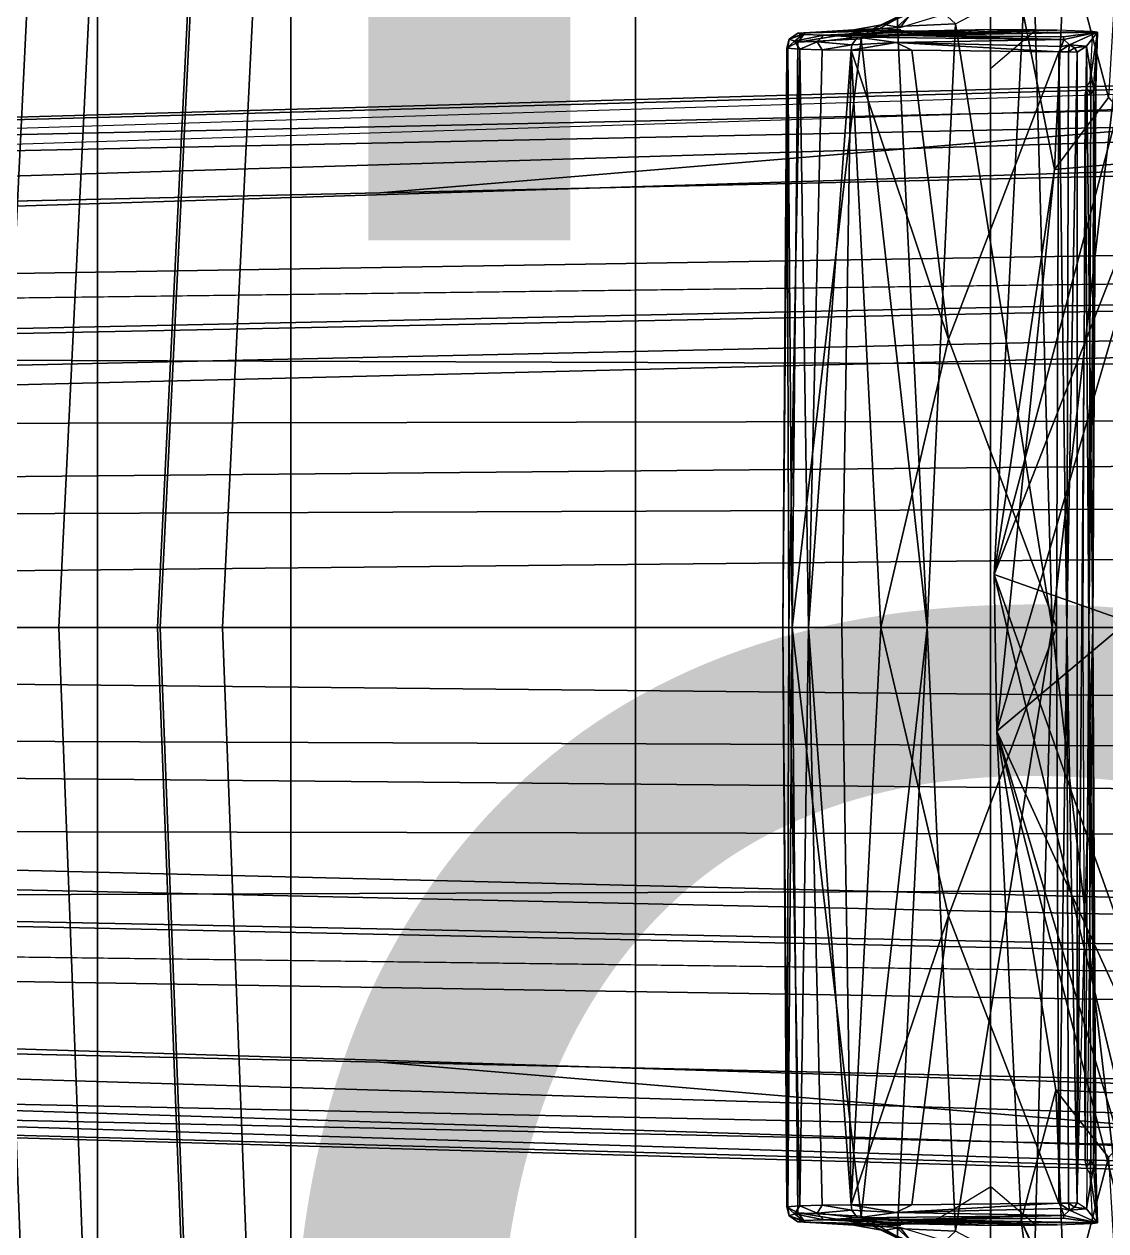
# Model space of a CAD drawing. Header units: inches. Extents: x -15.6 to 12, y -13.7 to 13.7.
# Drawn here: x -6.215 to -4.819, y -0.779 to 0.779 of the extents above; entities that cross this region are included whole.
import ezdxf

# ---------------------------------------------------------------- set-up
doc = ezdxf.new("R2010")
doc.units = ezdxf.units.IN
doc.header["$MEASUREMENT"] = 0
for name, color, linetype in [('SEAT-BASE', 5, 'Continuous'), ('SEAT-FABRIC', 5, 'Continuous'), ('SEAT-FINISH', 7, 'Continuous'), ('SEAT-FRAME', 5, 'Continuous'), ('SEAT-OTHER', 7, 'Continuous')]:
    doc.layers.add(name, color=color, linetype=linetype)
doc.styles.get("Standard").update_dxf_attribs({"font": 'arial.ttf'})

msp = doc.modelspace()

# ---------------------------------------------------------------- linework, layer by layer
at = {"layer": 'SEAT-BASE'}
for points in [[(-10.2599, 0.5197, 4.6557), (-2.1068, 0.7722, 6.3529), (-2.1111, 0.7542, 6.3972), (-10.4596, 0.4899, 4.6397)], [(-9.4874, 0.5659, 4.7721), (-10.2599, 0.5197, 4.6557), (-2.1068, 0.7722, 6.3529), (-2.1031, 0.7765, 6.3093)], [(-9.4874, 0.5659, 4.7721), (-2.1031, 0.7765, 6.3093), (-3.2835, 0.7363, 6.0373), (-9.6009, 0.5631, 4.6757)], [(-2.1111, 0.7542, 6.3972), (-10.4596, 0.4899, 4.6397), (-11.1923, 0.4303, 4.5256), (-2.1026, 0.7098, 6.4477)], [(-4.7934, 0.6677, 5.6397), (-9.6009, 0.5631, 4.6757), (-3.2835, 0.7363, 6.0373), (-4.2815, 0.6973, 5.78)], [(-1.9571, 0.678, 6.5161), (-2.1026, 0.7098, 6.4477), (-11.1923, 0.4303, 4.5256), (-12.9688, 0.3327, 4.2077)], [(-2.0568, 0.6452, 6.1669), (-5.7561, 0.5613, 5.3925), (-4.7291, 0.6473, 5.633), (-2.0867, 0.7057, 6.1859)], [(-1.9571, 0.678, 6.5161), (-12.9688, 0.3327, 4.2077), (-13.4418, 0.2323, 4.1389), (-1.9403, 0.467, 6.6264)], [(-4.7291, 0.6473, 5.633), (-9.6115, 0.544, 4.6372), (-9.6009, 0.5631, 4.6757), (-4.7934, 0.6677, 5.6397)], [(-5.7561, 0.5613, 5.3925), (-9.4554, 0.4774, 4.6181), (-9.6115, 0.544, 4.6372), (-4.7291, 0.6473, 5.633)], [(-2.0568, 0.6452, 6.1669), (-1.9082, 0.5275, 6.156), (-8.942, 0.4128, 4.7054), (-9.4554, 0.4774, 4.6181)], [(-1.8602, 0.4807, 6.1381), (-8.8249, 0.3924, 4.6837), (-8.942, 0.4128, 4.7054), (-1.9082, 0.5275, 6.156)], [(-1.8155, 0.4813, 6.004), (-1.8053, 0.437, 5.8711), (-10.1582, 0.2515, 4.1787), (-10.1737, 0.3008, 4.297)], [(-1.8155, 0.4813, 6.004), (-10.1737, 0.3008, 4.297), (-10.1614, 0.3755, 4.4046), (-1.8602, 0.4807, 6.1381)], [(-2.0098, 0.2335, 6.6746), (-1.9403, 0.467, 6.6264), (-13.4418, 0.2323, 4.1389), (-13.4069, 0.1288, 4.1776)], [(-1.7082, 0.4248, 5.6622), (-10.1358, 0.2169, 3.9879), (-10.1582, 0.2515, 4.1787), (-1.8053, 0.437, 5.8711)], [(-1.7082, 0.4248, 5.6622), (-1.317, 0.3281, 4.3018), (-12.3565, 0.3663, 3.2423), (-10.1358, 0.2169, 3.9879)], [(-1.3406, 0.2735, 4.1832), (-12.2933, 0.2517, 3.1616), (-12.3565, 0.3663, 3.2423), (-1.317, 0.3281, 4.3018)], [(-1.3406, 0.2735, 4.1832), (-1.3803, 0.1663, 4.119), (-12.2783, 0.1231, 3.1096), (-12.2933, 0.2517, 3.1616)], [(-2.0382, 0.1156, 6.6862), (-2.0098, 0.2335, 6.6746), (-13.4069, 0.1288, 4.1776), (-13.4237, 0.0006, 4.1833)], [(-1.3803, 0, 4.119), (-12.2832, 0, 3.0957), (-12.2783, 0.1231, 3.1096), (-1.3803, 0.1663, 4.119)], [(-13.4237, -0.0006, 4.1833), (-2.0382, -0.1156, 6.6862), (-2.0382, 0.1156, 6.6862), (-13.4237, 0.0006, 4.1833)], [(-1.3803, -0.1663, 4.119), (-12.2783, -0.1231, 3.1096), (-12.2832, 0, 3.0957), (-1.3803, 0, 4.119)], [(-13.4237, -0.0006, 4.1833), (-13.4069, -0.1288, 4.1776), (-2.0098, -0.2335, 6.6746), (-2.0382, -0.1156, 6.6862)], [(-1.3803, -0.1663, 4.119), (-1.3406, -0.2735, 4.1832), (-12.2933, -0.2517, 3.1616), (-12.2783, -0.1231, 3.1096)], [(-13.4069, -0.1288, 4.1776), (-13.4418, -0.2323, 4.1389), (-1.9403, -0.467, 6.6264), (-2.0098, -0.2335, 6.6746)], [(-1.317, -0.3281, 4.3018), (-1.7082, -0.4248, 5.6622), (-10.1358, -0.2169, 3.9879), (-12.3565, -0.3663, 3.2423)], [(-1.8053, -0.437, 5.8711), (-10.1582, -0.2515, 4.1787), (-10.1358, -0.2169, 3.9879), (-1.7082, -0.4248, 5.6622)], [(-1.9403, -0.467, 6.6264), (-13.4418, -0.2323, 4.1389), (-12.9688, -0.3327, 4.2077), (-1.9571, -0.678, 6.5161)], [(-1.317, -0.3281, 4.3018), (-12.3565, -0.3663, 3.2423), (-12.2933, -0.2517, 3.1616), (-1.3406, -0.2735, 4.1832)], [(-1.8053, -0.437, 5.8711), (-1.8155, -0.4813, 6.004), (-10.1737, -0.3008, 4.297), (-10.1582, -0.2515, 4.1787)], [(-1.8602, -0.4807, 6.1381), (-10.1614, -0.3755, 4.4046), (-10.1737, -0.3008, 4.297), (-1.8155, -0.4813, 6.004)], [(-12.9688, -0.3327, 4.2077), (-11.1923, -0.4303, 4.5256), (-2.1026, -0.7098, 6.4477), (-1.9571, -0.678, 6.5161)], [(-1.9082, -0.5275, 6.156), (-8.942, -0.4128, 4.7054), (-8.8249, -0.3924, 4.6837), (-1.8602, -0.4807, 6.1381)], [(-1.9082, -0.5275, 6.156), (-2.0568, -0.6452, 6.1669), (-9.4554, -0.4774, 4.6181), (-8.942, -0.4128, 4.7054)], [(-2.1026, -0.7098, 6.4477), (-11.1923, -0.4303, 4.5256), (-10.4596, -0.4899, 4.6397), (-2.1111, -0.7542, 6.3972)], [(-4.7291, -0.6473, 5.633), (-9.6115, -0.544, 4.6372), (-9.4554, -0.4774, 4.6181), (-5.7561, -0.5613, 5.3925)], [(-2.1068, -0.7722, 6.3529), (-2.1111, -0.7542, 6.3972), (-10.4596, -0.4899, 4.6397), (-10.2599, -0.5197, 4.6557)], [(-2.1031, -0.7765, 6.3093), (-2.1068, -0.7722, 6.3529), (-10.2599, -0.5197, 4.6557), (-9.4874, -0.5659, 4.7721)], [(-4.7934, -0.6677, 5.6397), (-9.6009, -0.5631, 4.6757), (-9.6115, -0.544, 4.6372), (-4.7291, -0.6473, 5.633)], [(-9.6009, -0.5631, 4.6757), (-3.2835, -0.7363, 6.0373), (-2.1031, -0.7765, 6.3093), (-9.4874, -0.5659, 4.7721)], [(-4.2815, -0.6973, 5.78), (-3.2835, -0.7363, 6.0373), (-9.6009, -0.5631, 4.6757), (-4.7934, -0.6677, 5.6397)], [(-2.0867, -0.7057, 6.1859), (-4.7291, -0.6473, 5.633), (-5.7561, -0.5613, 5.3925), (-2.0568, -0.6452, 6.1669)]]:
    msp.add_3dface(points, dxfattribs=at)
at = {"layer": 'SEAT-FABRIC'}
for points in [[(-4.9682, -7.359, 18.1991), (-4.4663, -7.8949, 18.3444), (-4.4663, 7.8949, 18.3444), (-4.9682, 7.359, 18.1991)], [(-4.9682, -7.359, 18.1991), (-4.9682, 7.359, 18.1991), (-5.4261, 6.6279, 18.0299), (-5.4261, -6.6279, 18.0299)], [(-5.8711, -5.2618, 17.8643), (-5.4261, -6.6279, 18.0299), (-5.4261, 6.6279, 18.0299), (-5.8711, 5.2618, 17.8643)], [(-5.8711, -5.2618, 17.8643), (-5.8711, 5.2618, 17.8643), (-6.1203, 4.4558, 17.7516), (-6.1203, -4.4558, 17.7516)], [(-6.3411, -3.4092, 17.6369), (-6.1203, -4.4558, 17.7516), (-6.1203, 4.4558, 17.7516), (-6.3411, 3.4092, 17.6369)]]:
    msp.add_3dface(points, dxfattribs=at)
at = {"layer": 'SEAT-FRAME'}
for points in [[(-6.0398, 0, 17.0417), (-5.9636, 1.5585, 17.1126), (-6.3516, 1.5585, 17.4546), (-6.4278, 0, 17.3838)], [(-6.1746, 1.5585, 16.8139), (-6.2508, 0, 16.743), (-6.3556, 0, 16.8779), (-6.2794, 1.5585, 16.9488)], [(-6.0943, 1.5585, 16.7148), (-6.1705, 0, 16.644), (-6.2508, 0, 16.743), (-6.1746, 1.5585, 16.8139)], [(-5.9668, 1.5585, 16.7141), (-6.043, 0, 16.6432), (-6.1705, 0, 16.644), (-6.0943, 1.5585, 16.7148)], [(-5.959, 0, 16.8418), (-6.043, 0, 16.6432), (-5.9668, 1.5585, 16.7141), (-5.8828, 1.5585, 16.9126)], [(-6.0398, 0, 17.0417), (-5.959, 0, 16.8418), (-5.8828, 1.5585, 16.9126), (-5.9636, 1.5585, 17.1126)], [(-4.926, 0.7933, 15.3142), (-4.9633, 0.0686, 15.3097), (-4.693, 1.0816, 16.2749)], [(-4.693, 1.0816, 16.2749), (-4.9633, 0.0686, 15.3097), (-4.7508, 0.6119, 16.2609)], [(-3.8867, 0.7404, 15.2077), (-4.83, 0.9138, 15.0503), (-3.8753, 0.8269, 15.2591)], [(-4.83, 0.9138, 15.0503), (-3.8867, 0.7404, 15.2077), (-4.8087, 0.8, 14.9807)], [(-4.8714, 0.8947, 15.0874), (-4.8853, 0.5913, 15.1036), (-4.926, 0.7933, 15.3142)], [(-4.8853, 0.5913, 15.1036), (-4.8714, 0.8947, 15.0874), (-4.8158, 0.6845, 14.9104)], [(-4.8158, 0.6845, 14.9104), (-4.8714, 0.8947, 15.0874), (-4.8087, 0.8, 14.9807)], [(-4.9115, 0.8334, 13.0563), (-4.8886, 0, 13.0058), (-5.0133, 0.7795, 13.2322)], [(-4.9115, 0.8334, 13.0563), (-4.7928, 0.8276, 12.8663), (-4.8886, 0, 13.0058)], [(-4.8886, 0, 13.0058), (-4.7928, 0.8276, 12.8663), (-4.7101, 0, 12.7351)], [(-5.0881, 0.7758, 13.3745), (-5.0487, 0.8121, 13.2998), (-5.0133, 0.7795, 13.2322)], [(-5.0487, 0.8121, 13.2998), (-5.0881, 0.7758, 13.3745), (-5.0879, 0.7862, 13.3824)], [(-5.135, 0.7602, 13.4691), (-5.0879, 0.7862, 13.3824), (-5.0881, 0.7758, 13.3745)], [(-5.135, 0.7602, 13.4691), (-5.1243, 0.7706, 13.4587), (-5.0879, 0.7862, 13.3824)], [(-5.0775, 0.7936, 13.3863), (-5.0879, 0.7862, 13.3824), (-5.1243, 0.7706, 13.4587)], [(-5.1243, 0.7706, 13.4587), (-5.106, 0.7785, 13.4571), (-5.0775, 0.7936, 13.3863)], [(-5.0847, 0.7748, 13.5039), (-5.07, 0.7938, 13.3903), (-5.106, 0.7785, 13.4571)], [(-5.106, 0.7785, 13.4571), (-5.07, 0.7938, 13.3903), (-5.0775, 0.7936, 13.3863)], [(-5.0881, 0.7758, 13.3745), (-5.0133, 0.7795, 13.2322), (-5.0496, 0, 13.2872)], [(-5.0309, 0.7912, 13.3917), (-5.07, 0.7938, 13.3903), (-5.0847, 0.7748, 13.5039)], [(-4.8886, 0, 13.0058), (-5.0496, 0, 13.2872), (-5.0133, 0.7795, 13.2322)], [(-4.9633, 0.0686, 15.3097), (-4.926, 0.7933, 15.3142), (-4.8853, 0.5913, 15.1036)], [(-5.2072, 0.7676, 13.6534), (-5.2169, 0.7559, 13.6488), (-5.2279, 0.7596, 13.7026)], [(-5.2279, 0.7596, 13.7026), (-5.2167, 0.7674, 13.7046), (-5.2072, 0.7676, 13.6534)], [(-5.2167, 0.7674, 13.7046), (-5.2279, 0.7596, 13.7026), (-5.2104, 0.7657, 13.7559)], [(-5.2209, 0.757, 13.7594), (-5.2104, 0.7657, 13.7559), (-5.2279, 0.7596, 13.7026)], [(-5.183, 0.7646, 13.8019), (-5.2104, 0.7657, 13.7559), (-5.2209, 0.757, 13.7594)], [(-5.2209, 0.757, 13.7594), (-5.1918, 0.7563, 13.8082), (-5.183, 0.7646, 13.8019)], [(-5.2169, 0.7559, 13.6488), (-5.2072, 0.7676, 13.6534), (-5.1243, 0.7706, 13.4587)], [(-5.1243, 0.7706, 13.4587), (-5.135, 0.7602, 13.4691), (-5.2169, 0.7559, 13.6488)], [(-5.0836, 0.7722, 13.7031), (-5.2167, 0.7674, 13.7046), (-5.0853, 0.7708, 13.7451)], [(-5.2167, 0.7674, 13.7046), (-5.1546, 0.7707, 13.6532), (-5.2072, 0.7676, 13.6534)], [(-5.1546, 0.7707, 13.6532), (-5.0847, 0.7748, 13.5039), (-5.2072, 0.7676, 13.6534)], [(-5.2072, 0.7676, 13.6534), (-5.0847, 0.7748, 13.5039), (-5.1445, 0.7717, 13.5188)], [(-5.1445, 0.7717, 13.5188), (-5.1243, 0.7706, 13.4587), (-5.2072, 0.7676, 13.6534)], [(-5.1395, 0.7621, 13.8395), (-5.183, 0.7646, 13.8019), (-5.1918, 0.7563, 13.8082)], [(-4.9676, 0.772, 13.8082), (-5.0477, 0.7702, 13.7913), (-5.183, 0.7646, 13.8019)], [(-4.9676, 0.772, 13.8082), (-5.183, 0.7646, 13.8019), (-5.1081, 0.7647, 13.8443)], [(-5.0747, 0.77, 13.7749), (-5.183, 0.7646, 13.8019), (-5.0477, 0.7702, 13.7913)], [(-5.183, 0.7646, 13.8019), (-5.1395, 0.7621, 13.8395), (-5.1081, 0.7647, 13.8443)], [(-5.0847, 0.7748, 13.5039), (-5.106, 0.7785, 13.4571), (-5.1445, 0.7717, 13.5188)], [(-5.1243, 0.7706, 13.4587), (-5.1445, 0.7717, 13.5188), (-5.106, 0.7785, 13.4571)], [(-5.1081, 0.7647, 13.8443), (-5.1395, 0.7621, 13.8395), (-5.0715, 0.7645, 13.8613)], [(-5.0715, 0.7645, 13.8613), (-5.1395, 0.7621, 13.8395), (-4.8733, 0.759, 13.9542)], [(-5.135, 0.7602, 13.4691), (-5.0881, 0.7758, 13.3745), (-5.0496, 0, 13.2872)], [(-4.9093, 0.7717, 13.8444), (-4.9676, 0.772, 13.8082), (-5.1081, 0.7647, 13.8443)], [(-4.9093, 0.7717, 13.8444), (-5.1081, 0.7647, 13.8443), (-5.0715, 0.7645, 13.8613)], [(-4.9093, 0.7717, 13.8444), (-5.0715, 0.7645, 13.8613), (-4.8819, 0.7711, 13.8614)], [(-5.0715, 0.7645, 13.8613), (-4.8361, 0.7697, 13.8905), (-4.8819, 0.7711, 13.8614)], [(-4.8361, 0.7697, 13.8905), (-5.0715, 0.7645, 13.8613), (-4.8298, 0.7685, 13.9069)], [(-4.8298, 0.7685, 13.9069), (-5.0715, 0.7645, 13.8613), (-4.8738, 0.7625, 13.9443)], [(-4.8733, 0.759, 13.9542), (-4.8738, 0.7625, 13.9443), (-5.0715, 0.7645, 13.8613)], [(-4.9676, 0.772, 13.8082), (-4.9093, 0.7717, 13.8444), (-4.9676, 0.7218, 13.8082)], [(-4.8298, 0.7685, 13.9069), (-4.8738, 0.7625, 13.9443), (-4.8733, 0.759, 13.9542)], [(-4.8298, 0.7685, 13.9069), (-4.8733, 0.759, 13.9542), (-4.8659, 0.7521, 13.9585)], [(-4.8659, 0.7521, 13.9585), (-4.844, 0.7505, 13.9318), (-4.8298, 0.7685, 13.9069)], [(-4.835, 0.6958, 13.9166), (-4.8298, 0.7685, 13.9069), (-4.844, 0.7505, 13.9318)], [(-4.8394, 0.7063, 13.8881), (-4.8361, 0.7697, 13.8905), (-4.8298, 0.7685, 13.9069)], [(-4.8394, 0.7063, 13.8881), (-4.8298, 0.7685, 13.9069), (-4.8327, 0.6969, 13.9009)], [(-4.835, 0.6958, 13.9166), (-4.832, 0.6982, 13.9084), (-4.8298, 0.7685, 13.9069)], [(-4.8298, 0.7685, 13.9069), (-4.832, 0.6982, 13.9084), (-4.8327, 0.6969, 13.9009), (-4.8298, 0.7685, 13.9069)], [(-5.2298, 0.749, 13.6891), (-5.2241, 0, 13.6497), (-5.236, 0, 13.7009)], [(-5.231, 0.748, 13.724), (-5.2298, 0.749, 13.6891), (-5.236, 0, 13.7009)], [(-5.236, 0, 13.7009), (-5.2284, 0, 13.7561), (-5.231, 0.748, 13.724)], [(-5.2279, 0.7596, 13.7026), (-5.231, 0.748, 13.724), (-5.2209, 0.757, 13.7594)], [(-5.2298, 0.749, 13.6891), (-5.231, 0.748, 13.724), (-5.2279, 0.7596, 13.7026)], [(-5.2209, 0.757, 13.7594), (-5.231, 0.748, 13.724), (-5.2142, 0.7466, 13.7811)], [(-5.2284, 0, 13.7561), (-5.2142, 0.7466, 13.7811), (-5.231, 0.748, 13.724)], [(-5.2169, 0.7559, 13.6488), (-5.2298, 0.749, 13.6891), (-5.2279, 0.7596, 13.7026)], [(-5.2169, 0.7559, 13.6488), (-5.2241, 0, 13.6497), (-5.2298, 0.749, 13.6891)], [(-5.135, 0.7602, 13.4691), (-5.2241, 0, 13.6497), (-5.2169, 0.7559, 13.6488)], [(-5.2241, 0, 13.6497), (-5.135, 0.7602, 13.4691), (-5.0496, 0, 13.2872)], [(-5.2142, 0.7466, 13.7811), (-5.1918, 0.7563, 13.8082), (-5.2209, 0.757, 13.7594)], [(-5.1918, 0.7563, 13.8082), (-5.2142, 0.7466, 13.7811), (-5.1851, 0.7457, 13.8192)], [(-5.1918, 0.7563, 13.8082), (-5.1472, 0.7524, 13.8435), (-5.1395, 0.7621, 13.8395)], [(-5.1472, 0.7524, 13.8435), (-5.1918, 0.7563, 13.8082), (-5.1851, 0.7457, 13.8192)], [(-5.1472, 0.7524, 13.8435), (-5.1851, 0.7457, 13.8192), (-5.1478, 0.7453, 13.8447)], [(-5.0899, 0.7554, 13.8695), (-5.1478, 0.7453, 13.8447), (-5.0698, 0.7452, 13.8809)], [(-5.1478, 0.7453, 13.8447), (-5.0899, 0.7554, 13.8695), (-5.1472, 0.7524, 13.8435)], [(-5.1472, 0.7524, 13.8435), (-5.0899, 0.7554, 13.8695), (-5.1395, 0.7621, 13.8395)], [(-5.1395, 0.7621, 13.8395), (-5.0899, 0.7554, 13.8695), (-4.8733, 0.759, 13.9542)], [(-5.0899, 0.7554, 13.8695), (-4.8763, 0.75, 13.9601), (-4.8733, 0.759, 13.9542)], [(-5.0899, 0.7554, 13.8695), (-5.0698, 0.7452, 13.8809), (-4.88, 0.7434, 13.9603)], [(-4.8763, 0.75, 13.9601), (-5.0899, 0.7554, 13.8695), (-4.88, 0.7434, 13.9603)], [(-4.88, 0.7434, 13.9603), (-4.8672, 0.7433, 13.9605), (-4.8659, 0.7521, 13.9585)], [(-4.8659, 0.7521, 13.9585), (-4.8763, 0.75, 13.9601), (-4.88, 0.7434, 13.9603)], [(-4.8763, 0.75, 13.9601), (-4.8659, 0.7521, 13.9585), (-4.8733, 0.759, 13.9542)], [(-4.8595, 0.7486, 13.9552), (-4.8659, 0.7521, 13.9585), (-4.8672, 0.7433, 13.9605)], [(-4.8672, 0.7433, 13.9605), (-4.8562, 0.743, 13.9521), (-4.8595, 0.7486, 13.9552)], [(-4.8595, 0.7486, 13.9552), (-4.844, 0.7505, 13.9318), (-4.8659, 0.7521, 13.9585)], [(-4.844, 0.7505, 13.9318), (-4.8595, 0.7486, 13.9552), (-4.8562, 0.743, 13.9521)], [(-4.844, 0.7505, 13.9318), (-4.8564, -0.7435, 13.9522), (-4.8358, -0.0004, 13.9167)], [(-4.844, 0.7505, 13.9318), (-4.8562, 0.743, 13.9521), (-4.8564, -0.7435, 13.9522)], [(-4.844, 0.7505, 13.9318), (-4.8358, -0.0004, 13.9167), (-4.835, 0.6958, 13.9166)], [(-5.2284, 0, 13.7561), (-5.203, 0, 13.8017), (-5.2142, 0.7466, 13.7811)], [(-5.1851, 0.7457, 13.8192), (-5.2142, 0.7466, 13.7811), (-5.203, 0, 13.8017)], [(-5.1478, 0.7453, 13.8447), (-5.1851, 0.7457, 13.8192), (-5.203, 0, 13.8017)], [(-5.1478, 0.7453, 13.8447), (-5.203, 0, 13.8017), (-5.1601, 0, 13.8377)], [(-5.1478, 0.7453, 13.8447), (-5.1601, 0, 13.8377), (-5.1096, 0, 13.8647)], [(-5.1096, 0, 13.8647), (-5.0223, 0.3723, 13.9055), (-5.1478, 0.7453, 13.8447)], [(-5.1478, 0.7453, 13.8447), (-5.0223, 0.3723, 13.9055), (-5.0698, 0.7452, 13.8809)], [(-5.0223, 0.3723, 13.9055), (-4.88, 0.7434, 13.9603), (-5.0698, 0.7452, 13.8809)], [(-4.8828, 0, 13.9651), (-4.88, 0.7434, 13.9603), (-5.0223, 0.3723, 13.9055)], [(-4.88, 0.7434, 13.9603), (-4.8828, 0, 13.9651), (-4.8695, 0, 13.9653)], [(-4.88, 0.7434, 13.9603), (-4.8695, 0, 13.9653), (-4.8672, 0.7433, 13.9605)], [(-4.8562, 0.743, 13.9521), (-4.8672, 0.7433, 13.9605), (-4.8695, 0, 13.9653)], [(-4.8695, 0, 13.9653), (-4.8564, -0.7435, 13.9522), (-4.8562, 0.743, 13.9521)], [(-4.8442, 0.6969, 13.888), (-4.8394, 0.7063, 13.8881), (-4.8387, 0.6887, 13.8943)], [(-4.8327, 0.6969, 13.9009), (-4.8387, 0.6887, 13.8943), (-4.8394, 0.7063, 13.8881)], [(-4.8413, 0, 13.8985), (-4.8485, 0, 13.8939), (-4.8459, 0.6883, 13.8897)], [(-4.8387, 0.6887, 13.8943), (-4.8459, 0.6883, 13.8897), (-4.8442, 0.6969, 13.888)], [(-4.8459, 0.6883, 13.8897), (-4.8387, 0.6887, 13.8943), (-4.8413, 0, 13.8985)], [(-4.8387, 0.6887, 13.8943), (-4.8327, 0.6969, 13.9009), (-4.8413, 0, 13.8985)], [(-4.8327, 0.6969, 13.9009), (-4.8358, -0.0004, 13.9167), (-4.8413, 0, 13.8985)], [(-4.8358, -0.0004, 13.9167), (-4.832, 0.6982, 13.9084), (-4.835, 0.6958, 13.9166)], [(-4.8358, -0.0004, 13.9167), (-4.8327, 0.6969, 13.9009), (-4.832, 0.6982, 13.9084)], [(-4.7454, 0.6039, 14.7095), (-4.8853, 0.5913, 15.1036), (-4.8158, 0.6845, 14.9104)], [(-4.9633, 0.0686, 15.3097), (-4.7694, 0, 16.2637), (-4.7508, 0.6119, 16.2609)], [(-4.7454, 0.6039, 14.7095), (-4.094, 0.592, 12.8603), (-4.9598, -0.1338, 15.2924)], [(-4.7454, 0.6039, 14.7095), (-4.9598, -0.1338, 15.2924), (-4.8853, 0.5913, 15.1036)], [(-4.9633, 0.0686, 15.3097), (-4.8853, 0.5913, 15.1036), (-4.9598, -0.1338, 15.2924)], [(-4.9598, -0.1338, 15.2924), (-4.094, 0.592, 12.8603), (-4.7447, -0.6039, 14.7079)], [(-5.0223, 0.3723, 13.9055), (-5.1096, 0, 13.8647), (-4.8828, 0, 13.9651)], [(-4.7265, -0.915, 16.2503), (-4.7527, -0.5242, 16.2657), (-4.9633, 0.0686, 15.3097)], [(-4.9598, -0.1338, 15.2924), (-4.7265, -0.915, 16.2503), (-4.9633, 0.0686, 15.3097)], [(-4.7527, -0.5242, 16.2657), (-4.7694, 0, 16.2637), (-4.9633, 0.0686, 15.3097)], [(-5.231, -0.748, 13.724), (-5.231, -0.748, 13.724), (-5.2284, 0, 13.7561), (-5.236, 0, 13.7009)], [(-5.236, 0, 13.7009), (-5.236, 0, 13.7009), (-5.2241, 0, 13.6497), (-5.2298, -0.749, 13.6891)], [(-5.236, 0, 13.7009), (-5.236, 0, 13.7009), (-5.2298, -0.749, 13.6891), (-5.231, -0.748, 13.724)], [(-5.231, -0.748, 13.724), (-5.231, -0.748, 13.724), (-5.2142, -0.7466, 13.7811), (-5.2284, 0, 13.7561)], [(-5.2298, -0.749, 13.6891), (-5.2298, -0.749, 13.6891), (-5.2241, 0, 13.6497), (-5.2169, -0.7559, 13.6488)], [(-5.2142, -0.7466, 13.7811), (-5.2142, -0.7466, 13.7811), (-5.203, 0, 13.8017), (-5.2284, 0, 13.7561)], [(-5.2169, -0.7559, 13.6488), (-5.2169, -0.7559, 13.6488), (-5.2241, 0, 13.6497), (-5.135, -0.7602, 13.4691)], [(-5.0496, 0, 13.2872), (-5.0496, 0, 13.2872), (-5.135, -0.7602, 13.4691), (-5.2241, 0, 13.6497)], [(-5.203, 0, 13.8017), (-5.203, 0, 13.8017), (-5.2142, -0.7466, 13.7811), (-5.1851, -0.7457, 13.8192)], [(-5.1601, 0, 13.8377), (-5.1601, 0, 13.8377), (-5.203, 0, 13.8017), (-5.1478, -0.7453, 13.8447)], [(-5.203, 0, 13.8017), (-5.203, 0, 13.8017), (-5.1851, -0.7457, 13.8192), (-5.1478, -0.7453, 13.8447)], [(-5.1096, 0, 13.8647), (-5.1096, 0, 13.8647), (-5.1601, 0, 13.8377), (-5.1478, -0.7453, 13.8447)], [(-5.1478, -0.7453, 13.8447), (-5.1478, -0.7453, 13.8447), (-5.0223, -0.3723, 13.9055), (-5.1096, 0, 13.8647)], [(-5.0496, 0, 13.2872), (-5.0496, 0, 13.2872), (-5.0881, -0.7758, 13.3745), (-5.135, -0.7602, 13.4691)], [(-4.8828, 0, 13.9651), (-4.8828, 0, 13.9651), (-5.1096, 0, 13.8647), (-5.0223, -0.3723, 13.9055)], [(-5.0496, 0, 13.2872), (-5.0496, 0, 13.2872), (-5.0133, -0.7795, 13.2322), (-5.0881, -0.7758, 13.3745)], [(-5.0133, -0.7795, 13.2322), (-5.0133, -0.7795, 13.2322), (-5.0496, 0, 13.2872), (-4.8886, 0, 13.0058)], [(-5.0223, -0.3723, 13.9055), (-5.0223, -0.3723, 13.9055), (-4.88, -0.7434, 13.9603), (-4.8828, 0, 13.9651)], [(-5.0133, -0.7795, 13.2322), (-5.0133, -0.7795, 13.2322), (-4.8886, 0, 13.0058), (-4.9115, -0.8334, 13.0563)], [(-4.8886, 0, 13.0058), (-4.8886, 0, 13.0058), (-4.7928, -0.8276, 12.8663), (-4.9115, -0.8334, 13.0563)], [(-4.7101, 0, 12.7351), (-4.7101, 0, 12.7351), (-4.7928, -0.8276, 12.8663), (-4.8886, 0, 13.0058)], [(-4.8695, 0, 13.9653), (-4.8695, 0, 13.9653), (-4.8828, 0, 13.9651), (-4.88, -0.7434, 13.9603)], [(-4.8672, -0.7433, 13.9605), (-4.8672, -0.7433, 13.9605), (-4.8695, 0, 13.9653), (-4.88, -0.7434, 13.9603)], [(-4.8695, 0, 13.9653), (-4.8695, 0, 13.9653), (-4.8672, -0.7433, 13.9605), (-4.8562, -0.743, 13.9521)], [(-4.8459, -0.6883, 13.8897), (-4.8459, -0.6883, 13.8897), (-4.8485, 0, 13.8939), (-4.8413, 0, 13.8985)], [(-4.8413, 0, 13.8985), (-4.8413, 0, 13.8985), (-4.8387, -0.6887, 13.8943), (-4.8459, -0.6883, 13.8897)], [(-4.835, -0.6958, 13.9166), (-4.835, -0.6958, 13.9166), (-4.8358, 0.0004, 13.9167), (-4.844, -0.7505, 13.9318)], [(-4.8413, 0, 13.8985), (-4.8413, 0, 13.8985), (-4.8358, 0.0004, 13.9167), (-4.8327, -0.6969, 13.9009)], [(-4.8413, 0, 13.8985), (-4.8413, 0, 13.8985), (-4.8327, -0.6969, 13.9009), (-4.8387, -0.6887, 13.8943)], [(-4.835, -0.6958, 13.9166), (-4.835, -0.6958, 13.9166), (-4.832, -0.6982, 13.9084), (-4.8358, 0.0004, 13.9167)], [(-4.832, -0.6982, 13.9084), (-4.832, -0.6982, 13.9084), (-4.8327, -0.6969, 13.9009), (-4.8358, 0.0004, 13.9167)], [(-6.3516, -1.996, 17.4546), (-5.9636, -1.996, 17.1126), (-6.0398, 0, 17.0417), (-6.4278, 0, 17.3838)], [(-6.3556, 0, 16.8779), (-6.2508, 0, 16.743), (-6.1746, -1.996, 16.8139), (-6.2794, -1.996, 16.9488)], [(-6.2508, 0, 16.743), (-6.1705, 0, 16.644), (-6.0943, -1.996, 16.7148), (-6.1746, -1.996, 16.8139)], [(-6.1705, 0, 16.644), (-6.043, 0, 16.6432), (-5.9668, -1.996, 16.7141), (-6.0943, -1.996, 16.7148)], [(-5.9668, -1.996, 16.7141), (-6.043, 0, 16.6432), (-5.959, 0, 16.8418), (-5.8828, -1.996, 16.9126)], [(-5.8828, -1.996, 16.9126), (-5.959, 0, 16.8418), (-6.0398, 0, 17.0417), (-5.9636, -1.996, 17.1126)], [(-4.9598, -0.1338, 15.2924), (-4.9286, -0.7661, 15.3111), (-4.6441, -1.3619, 16.2869)], [(-4.8839, -0.5974, 15.0995), (-4.9286, -0.7661, 15.3111), (-4.9598, -0.1338, 15.2924)], [(-4.7265, -0.915, 16.2503), (-4.9598, -0.1338, 15.2924), (-4.6441, -1.3619, 16.2869)], [(-4.9598, -0.1338, 15.2924), (-4.7447, -0.6039, 14.7079), (-4.8839, -0.5974, 15.0995)], [(-5.0698, -0.7452, 13.8809), (-5.0698, -0.7452, 13.8809), (-5.0223, -0.3723, 13.9055), (-5.1478, -0.7453, 13.8447)], [(-5.0698, -0.7452, 13.8809), (-5.0698, -0.7452, 13.8809), (-4.88, -0.7434, 13.9603), (-5.0223, -0.3723, 13.9055)], [(-4.9286, -0.7661, 15.3111), (-4.8839, -0.5974, 15.0995), (-4.8714, -0.8947, 15.0874)], [(-4.8158, -0.6845, 14.9104), (-4.8714, -0.8947, 15.0874), (-4.8839, -0.5974, 15.0995)], [(-4.8158, -0.6845, 14.9104), (-4.8839, -0.5974, 15.0995), (-4.7447, -0.6039, 14.7079)], [(-4.8087, -0.8, 14.9807), (-4.8714, -0.8947, 15.0874), (-4.8158, -0.6845, 14.9104)], [(-4.8442, -0.6969, 13.888), (-4.8442, -0.6969, 13.888), (-4.8459, -0.6883, 13.8897), (-4.8387, -0.6887, 13.8943)], [(-4.8387, -0.6887, 13.8943), (-4.8387, -0.6887, 13.8943), (-4.8394, -0.7063, 13.8881), (-4.8442, -0.6969, 13.888)], [(-4.844, -0.7505, 13.9318), (-4.844, -0.7505, 13.9318), (-4.8298, -0.7685, 13.9069), (-4.835, -0.6958, 13.9166)], [(-4.8394, -0.7063, 13.8881), (-4.8394, -0.7063, 13.8881), (-4.8387, -0.6887, 13.8943), (-4.8327, -0.6969, 13.9009)], [(-4.8327, -0.6969, 13.9009), (-4.8327, -0.6969, 13.9009), (-4.8298, -0.7685, 13.9069), (-4.8394, -0.7063, 13.8881)], [(-4.8298, -0.7685, 13.9069), (-4.8298, -0.7685, 13.9069), (-4.832, -0.6982, 13.9084), (-4.835, -0.6958, 13.9166)], [(-4.8298, -0.7685, 13.9069), (-4.8327, -0.6969, 13.9009), (-4.832, -0.6982, 13.9084), (-4.8298, -0.7685, 13.9069)], [(-4.8298, -0.7685, 13.9069), (-4.8298, -0.7685, 13.9069), (-4.8361, -0.7697, 13.8905), (-4.8394, -0.7063, 13.8881)], [(-5.0477, -0.7702, 13.7913), (-5.0477, -0.7702, 13.7913), (-4.9676, -0.7218, 13.8082), (-4.9676, -0.772, 13.8082)], [(-4.9676, -0.7218, 13.8082), (-4.9676, -0.7218, 13.8082), (-4.9093, -0.7717, 13.8444), (-4.9676, -0.772, 13.8082)], [(-5.2142, -0.7466, 13.7811), (-5.2142, -0.7466, 13.7811), (-5.231, -0.748, 13.724), (-5.2209, -0.757, 13.7594)], [(-5.2209, -0.757, 13.7594), (-5.2209, -0.757, 13.7594), (-5.1918, -0.7563, 13.8082), (-5.2142, -0.7466, 13.7811)], [(-5.1851, -0.7457, 13.8192), (-5.1851, -0.7457, 13.8192), (-5.2142, -0.7466, 13.7811), (-5.1918, -0.7563, 13.8082)], [(-5.1851, -0.7457, 13.8192), (-5.1851, -0.7457, 13.8192), (-5.1918, -0.7563, 13.8082), (-5.1472, -0.7524, 13.8435)], [(-5.1478, -0.7453, 13.8447), (-5.1478, -0.7453, 13.8447), (-5.1851, -0.7457, 13.8192), (-5.1472, -0.7524, 13.8435)], [(-5.0698, -0.7452, 13.8809), (-5.0698, -0.7452, 13.8809), (-5.1478, -0.7453, 13.8447), (-5.0899, -0.7554, 13.8695)], [(-5.1472, -0.7524, 13.8435), (-5.1472, -0.7524, 13.8435), (-5.0899, -0.7554, 13.8695), (-5.1478, -0.7453, 13.8447)], [(-4.88, -0.7434, 13.9603), (-4.88, -0.7434, 13.9603), (-5.0698, -0.7452, 13.8809), (-5.0899, -0.7554, 13.8695)], [(-4.88, -0.7434, 13.9603), (-4.88, -0.7434, 13.9603), (-5.0899, -0.7554, 13.8695), (-4.8763, -0.75, 13.9601)], [(-4.8659, -0.7521, 13.9585), (-4.8659, -0.7521, 13.9585), (-4.8672, -0.7433, 13.9605), (-4.88, -0.7434, 13.9603)], [(-4.88, -0.7434, 13.9603), (-4.88, -0.7434, 13.9603), (-4.8763, -0.75, 13.9601), (-4.8659, -0.7521, 13.9585)], [(-4.8595, -0.7486, 13.9552), (-4.8595, -0.7486, 13.9552), (-4.8562, -0.743, 13.9521), (-4.8672, -0.7433, 13.9605)], [(-4.8672, -0.7433, 13.9605), (-4.8672, -0.7433, 13.9605), (-4.8659, -0.7521, 13.9585), (-4.8595, -0.7486, 13.9552)], [(-4.8562, -0.743, 13.9521), (-4.8562, -0.743, 13.9521), (-4.8595, -0.7486, 13.9552), (-4.844, -0.7505, 13.9318)], [(-3.8753, -0.8269, 15.2591), (-4.83, -0.9138, 15.0503), (-3.8867, -0.7404, 15.2077)], [(-4.8087, -0.8, 14.9807), (-3.8867, -0.7404, 15.2077), (-4.83, -0.9138, 15.0503)], [(-5.2209, -0.757, 13.7594), (-5.2209, -0.757, 13.7594), (-5.231, -0.748, 13.724), (-5.2279, -0.7596, 13.7026)], [(-5.2279, -0.7596, 13.7026), (-5.2279, -0.7596, 13.7026), (-5.231, -0.748, 13.724), (-5.2298, -0.749, 13.6891)], [(-5.2279, -0.7596, 13.7026), (-5.2279, -0.7596, 13.7026), (-5.2298, -0.749, 13.6891), (-5.2169, -0.7559, 13.6488)], [(-5.2279, -0.7596, 13.7026), (-5.2279, -0.7596, 13.7026), (-5.2169, -0.7559, 13.6488), (-5.2072, -0.7676, 13.6534)], [(-5.2279, -0.7596, 13.7026), (-5.2279, -0.7596, 13.7026), (-5.2104, -0.7657, 13.7559), (-5.2209, -0.757, 13.7594)], [(-5.2104, -0.7657, 13.7559), (-5.2104, -0.7657, 13.7559), (-5.2279, -0.7596, 13.7026), (-5.2167, -0.7674, 13.7046)], [(-5.2072, -0.7676, 13.6534), (-5.2072, -0.7676, 13.6534), (-5.2167, -0.7674, 13.7046), (-5.2279, -0.7596, 13.7026)], [(-5.183, -0.7646, 13.8019), (-5.183, -0.7646, 13.8019), (-5.1918, -0.7563, 13.8082), (-5.2209, -0.757, 13.7594)], [(-5.2209, -0.757, 13.7594), (-5.2209, -0.757, 13.7594), (-5.2104, -0.7657, 13.7559), (-5.183, -0.7646, 13.8019)], [(-5.1243, -0.7706, 13.4587), (-5.1243, -0.7706, 13.4587), (-5.2072, -0.7676, 13.6534), (-5.2169, -0.7559, 13.6488)], [(-5.2169, -0.7559, 13.6488), (-5.2169, -0.7559, 13.6488), (-5.135, -0.7602, 13.4691), (-5.1243, -0.7706, 13.4587)], [(-5.1395, -0.7621, 13.8395), (-5.1395, -0.7621, 13.8395), (-5.1472, -0.7524, 13.8435), (-5.1918, -0.7563, 13.8082)], [(-5.1918, -0.7563, 13.8082), (-5.1918, -0.7563, 13.8082), (-5.183, -0.7646, 13.8019), (-5.1395, -0.7621, 13.8395)], [(-5.1081, -0.7647, 13.8443), (-5.1081, -0.7647, 13.8443), (-5.1395, -0.7621, 13.8395), (-5.183, -0.7646, 13.8019)], [(-5.1395, -0.7621, 13.8395), (-5.1395, -0.7621, 13.8395), (-5.0899, -0.7554, 13.8695), (-5.1472, -0.7524, 13.8435)], [(-4.8733, -0.759, 13.9542), (-4.8733, -0.759, 13.9542), (-5.0899, -0.7554, 13.8695), (-5.1395, -0.7621, 13.8395)], [(-4.8733, -0.759, 13.9542), (-4.8733, -0.759, 13.9542), (-5.1395, -0.7621, 13.8395), (-5.0715, -0.7645, 13.8613)], [(-5.0715, -0.7645, 13.8613), (-5.0715, -0.7645, 13.8613), (-5.1395, -0.7621, 13.8395), (-5.1081, -0.7647, 13.8443)], [(-5.0881, -0.7758, 13.3745), (-5.0881, -0.7758, 13.3745), (-5.0879, -0.7862, 13.3824), (-5.135, -0.7602, 13.4691)], [(-5.0879, -0.7862, 13.3824), (-5.0879, -0.7862, 13.3824), (-5.1243, -0.7706, 13.4587), (-5.135, -0.7602, 13.4691)], [(-4.8733, -0.759, 13.9542), (-4.8733, -0.759, 13.9542), (-4.8763, -0.75, 13.9601), (-5.0899, -0.7554, 13.8695)], [(-5.0715, -0.7645, 13.8613), (-5.0715, -0.7645, 13.8613), (-4.8738, -0.7625, 13.9443), (-4.8733, -0.759, 13.9542)], [(-4.8738, -0.7625, 13.9443), (-4.8738, -0.7625, 13.9443), (-5.0715, -0.7645, 13.8613), (-4.8298, -0.7685, 13.9069)], [(-4.8733, -0.759, 13.9542), (-4.8733, -0.759, 13.9542), (-4.8659, -0.7521, 13.9585), (-4.8763, -0.75, 13.9601)], [(-4.8733, -0.759, 13.9542), (-4.8733, -0.759, 13.9542), (-4.8738, -0.7625, 13.9443), (-4.8298, -0.7685, 13.9069)], [(-4.8659, -0.7521, 13.9585), (-4.8659, -0.7521, 13.9585), (-4.8733, -0.759, 13.9542), (-4.8298, -0.7685, 13.9069)], [(-4.8659, -0.7521, 13.9585), (-4.8659, -0.7521, 13.9585), (-4.844, -0.7505, 13.9318), (-4.8595, -0.7486, 13.9552)], [(-4.8298, -0.7685, 13.9069), (-4.8298, -0.7685, 13.9069), (-4.844, -0.7505, 13.9318), (-4.8659, -0.7521, 13.9585)], [(-5.2072, -0.7676, 13.6534), (-5.2072, -0.7676, 13.6534), (-5.1546, -0.7707, 13.6532), (-5.2167, -0.7674, 13.7046)], [(-5.0853, -0.7708, 13.7451), (-5.0853, -0.7708, 13.7451), (-5.2167, -0.7674, 13.7046), (-5.0836, -0.7722, 13.7031)], [(-5.2072, -0.7676, 13.6534), (-5.2072, -0.7676, 13.6534), (-5.1243, -0.7706, 13.4587), (-5.1445, -0.7717, 13.5188)], [(-5.2072, -0.7676, 13.6534), (-5.2072, -0.7676, 13.6534), (-5.0847, -0.7748, 13.5039), (-5.1546, -0.7707, 13.6532)], [(-5.1445, -0.7717, 13.5188), (-5.1445, -0.7717, 13.5188), (-5.0847, -0.7748, 13.5039), (-5.2072, -0.7676, 13.6534)], [(-5.183, -0.7646, 13.8019), (-5.183, -0.7646, 13.8019), (-5.0477, -0.7702, 13.7913), (-4.9676, -0.772, 13.8082)], [(-5.1081, -0.7647, 13.8443), (-5.1081, -0.7647, 13.8443), (-5.183, -0.7646, 13.8019), (-4.9676, -0.772, 13.8082)], [(-5.0477, -0.7702, 13.7913), (-5.0477, -0.7702, 13.7913), (-5.183, -0.7646, 13.8019), (-5.0747, -0.77, 13.7749)], [(-5.106, -0.7785, 13.4571), (-5.106, -0.7785, 13.4571), (-5.1445, -0.7717, 13.5188), (-5.1243, -0.7706, 13.4587)], [(-5.1445, -0.7717, 13.5188), (-5.1445, -0.7717, 13.5188), (-5.106, -0.7785, 13.4571), (-5.0847, -0.7748, 13.5039)], [(-5.1243, -0.7706, 13.4587), (-5.1243, -0.7706, 13.4587), (-5.0879, -0.7862, 13.3824), (-5.0775, -0.7936, 13.3863)], [(-5.0775, -0.7936, 13.3863), (-5.0775, -0.7936, 13.3863), (-5.106, -0.7785, 13.4571), (-5.1243, -0.7706, 13.4587)], [(-5.0715, -0.7645, 13.8613), (-5.0715, -0.7645, 13.8613), (-5.1081, -0.7647, 13.8443), (-4.9093, -0.7717, 13.8444)], [(-5.1081, -0.7647, 13.8443), (-5.1081, -0.7647, 13.8443), (-4.9676, -0.772, 13.8082), (-4.9093, -0.7717, 13.8444)], [(-5.106, -0.7785, 13.4571), (-5.106, -0.7785, 13.4571), (-5.07, -0.7938, 13.3903), (-5.0847, -0.7748, 13.5039)], [(-5.0775, -0.7936, 13.3863), (-5.0775, -0.7936, 13.3863), (-5.07, -0.7938, 13.3903), (-5.106, -0.7785, 13.4571)], [(-5.0133, -0.7795, 13.2322), (-5.0133, -0.7795, 13.2322), (-5.0487, -0.8121, 13.2998), (-5.0881, -0.7758, 13.3745)], [(-5.0879, -0.7862, 13.3824), (-5.0879, -0.7862, 13.3824), (-5.0881, -0.7758, 13.3745), (-5.0487, -0.8121, 13.2998)], [(-5.0847, -0.7748, 13.5039), (-5.0847, -0.7748, 13.5039), (-5.07, -0.7938, 13.3903), (-5.0309, -0.7912, 13.3917)], [(-4.8819, -0.7711, 13.8614), (-4.8819, -0.7711, 13.8614), (-4.8361, -0.7697, 13.8905), (-5.0715, -0.7645, 13.8613)], [(-4.8819, -0.7711, 13.8614), (-4.8819, -0.7711, 13.8614), (-5.0715, -0.7645, 13.8613), (-4.9093, -0.7717, 13.8444)], [(-4.8298, -0.7685, 13.9069), (-4.8298, -0.7685, 13.9069), (-5.0715, -0.7645, 13.8613), (-4.8361, -0.7697, 13.8905)], [(-4.8888, -1.0591, 15.2969), (-4.9286, -0.7661, 15.3111), (-4.8714, -0.8947, 15.0874)], [(-4.9286, -0.7661, 15.3111), (-4.8888, -1.0591, 15.2969), (-4.6441, -1.3619, 16.2869)]]:
    msp.add_3dface(points, dxfattribs=at)
for points, invisible_edges in [([(-5.1546, 0.7707, 13.6532), (-5.2167, 0.7674, 13.7046), (-5.0836, 0.7722, 13.7031)], 12), ([(-5.2167, 0.7674, 13.7046), (-5.2104, 0.7657, 13.7559), (-5.0853, 0.7708, 13.7451)], 2), ([(-5.0747, 0.77, 13.7749), (-5.0853, 0.7708, 13.7451), (-5.2104, 0.7657, 13.7559)], 14), ([(-5.2104, 0.7657, 13.7559), (-5.183, 0.7646, 13.8019), (-5.0747, 0.77, 13.7749)], 12), ([(-5.0853, -0.7708, 13.7451), (-5.0853, -0.7708, 13.7451), (-5.2104, -0.7657, 13.7559), (-5.2167, -0.7674, 13.7046)], 2), ([(-5.0836, -0.7722, 13.7031), (-5.0836, -0.7722, 13.7031), (-5.2167, -0.7674, 13.7046), (-5.1546, -0.7707, 13.6532)], 9), ([(-5.0747, -0.77, 13.7749), (-5.0747, -0.77, 13.7749), (-5.183, -0.7646, 13.8019), (-5.2104, -0.7657, 13.7559)], 9), ([(-5.2104, -0.7657, 13.7559), (-5.2104, -0.7657, 13.7559), (-5.0853, -0.7708, 13.7451), (-5.0747, -0.77, 13.7749)], 11)]:
    msp.add_3dface(points, dxfattribs=dict(at, invisible_edges=invisible_edges))

# ---------------------------------------------------------------- texts
at = {"layer": 'SEAT-FINISH'}
msp.add_attdef('FINISH', (-6, 0.5), '', height=2, dxfattribs=at)
at = {"layer": 'SEAT-OTHER'}
msp.add_attdef('OTHER', (-6, -2), '', height=2, dxfattribs=at)

doc.saveas('drawing.dxf')
